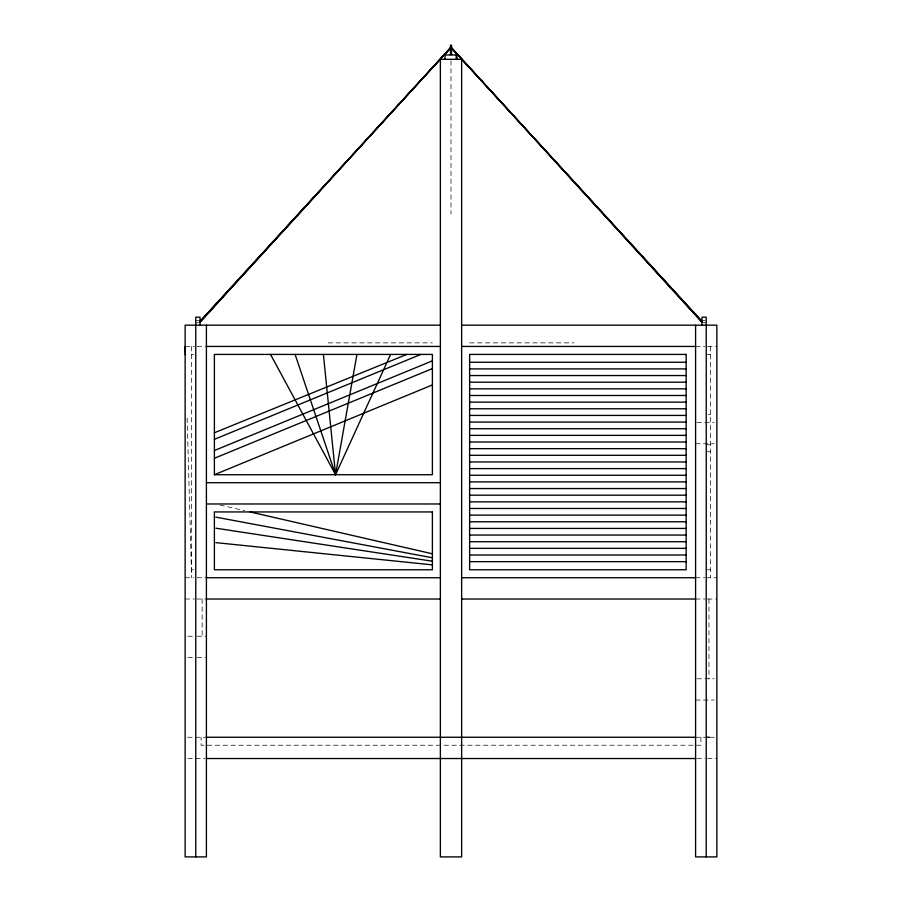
<?xml version="1.0" encoding="UTF-8"?>
<svg xmlns="http://www.w3.org/2000/svg" width="902" height="902" viewBox="0 0 902 902"><rect width="100%" height="100%" fill="white"/><g stroke="black" fill="none" stroke-linecap="round" stroke-linejoin="round"><path stroke-width="0.68" stroke-dasharray="4.51 3.38" d="M195.768 320.605L198.959 320.605M703.041 320.605L705.161 320.605M195.768 322.736L198.959 322.736M703.041 322.736L706.232 322.736M328.102 342.873L432.385 342.873M469.615 342.873L573.897 342.873M185.135 346.447L194.437 346.447M197.098 346.447L206.411 346.447M695.589 346.447L704.902 346.447M707.563 346.447L716.864 346.447M191.517 354.418L193.648 354.418M706.232 354.418L710.483 354.418M708.352 414.503L710.483 414.503M696.919 422.486L714.204 422.486M695.589 443.75L714.204 443.75M706.232 444.81L710.483 444.81M706.232 451.722L710.483 451.722M191.517 569.771L193.648 569.771M706.232 569.771L710.483 569.771M185.135 577.742L193.648 577.742M197.098 577.742L206.411 577.742M695.589 577.742L704.902 577.742M706.232 577.742L716.864 577.742M185.135 599.018L194.437 599.018M196.839 599.018L206.411 599.018M695.589 599.018L705.161 599.018M707.563 599.018L716.864 599.018M187.796 636.237L194.437 636.237M197.098 636.237L206.411 636.237M187.796 657.502L194.437 657.502M197.098 657.502L206.411 657.502M696.919 678.778L714.204 678.778M695.589 700.042L714.204 700.042M187.582 737.261L206.411 737.261M695.589 737.261L704.902 737.261M710.212 737.261L714.418 737.261M187.796 758.526L205.081 758.526M696.919 758.526L704.902 758.526M707.563 758.526L716.864 758.526M219.953 505.019L244.622 510.69M187.142 418.066L191.517 573.943M710.483 346.447L710.483 577.742M708.972 599.018L708.972 678.778M700.91 737.261L700.91 745.232L201.09 745.232L201.09 737.261M451 60.671L451 214.146M202.149 599.018L202.149 636.237M191.517 346.447L191.517 577.742"/><path stroke-width="1.35" d="M270.521 354.418L335.567 474.723L356.944 354.418M295.112 354.418L335.567 474.723L390.611 354.418M200.03 321.687L450.481 47.93L200.03 322.307M200.03 321.788L450.481 47.93L200.03 321.281M214.383 439.342L420.828 354.418M214.383 450.538L432.385 360.856M214.383 458.272L432.385 368.602M214.383 474.723L432.385 474.723L432.385 354.418L214.383 354.418L214.383 474.723L432.385 384.94M214.383 432.768L406.757 354.418M440.368 325.171L185.135 325.171L185.135 856.9L206.411 856.9L206.411 325.171M461.632 325.171L716.864 325.171L716.864 856.9L695.589 856.9L695.589 325.171M206.411 346.447L440.368 346.447M461.632 346.447L695.589 346.447M469.615 362.254L686.151 362.254M469.615 368.907L686.151 368.907M469.615 375.548L686.151 375.548M469.615 382.2L686.151 382.2M469.615 388.841L686.151 388.841M469.615 395.493L686.151 395.493M469.615 402.134L686.151 402.134M469.615 408.786L686.151 408.786M469.615 415.427L686.151 415.427M469.615 422.08L686.151 422.08M469.615 428.721L686.151 428.721M469.615 435.373L686.151 435.373M469.615 442.014L686.151 442.014M469.615 448.666L686.151 448.666M469.615 455.307L686.151 455.307M469.615 461.959L686.151 461.959M469.615 468.6L686.151 468.6M469.615 475.253L686.151 475.253M469.615 481.893L686.151 481.893M206.411 482.694L440.368 482.694M469.615 488.546L686.151 488.546M469.615 495.187L686.151 495.187M469.615 501.839L686.151 501.839M206.411 503.97L440.368 503.97M469.615 508.48L686.151 508.48M469.615 515.132L686.151 515.132M469.615 521.773L686.151 521.773M469.615 528.425L686.151 528.425M469.615 535.066L686.151 535.066M469.615 541.719L686.151 541.719M469.615 548.36L686.151 548.36M469.615 555.012L686.151 555.012M469.615 561.653L686.151 561.653M206.411 577.742L440.368 577.742M461.632 577.742L695.589 577.742M206.411 599.018L440.368 599.018M461.632 599.018L695.589 599.018M206.411 737.261L695.589 737.261M706.232 737.261L709.524 737.261M206.411 758.526L695.589 758.526M215.849 542.632L432.385 564.855M215.849 528.2L432.385 561.213M215.849 517.128L432.385 557.774M250.113 511.941L432.385 553.805M701.97 321.281L451.519 47.93L701.97 322.307M701.97 321.687L451.519 47.93L701.97 321.788M323.39 354.418L335.567 474.723M185.135 346.447L185.372 354.869M706.232 856.9L706.232 317.2L701.97 317.2L701.97 325.171M456.964 59.318L456.964 54.977L445.036 54.977L445.036 59.318M456.22 54.977L456.22 59.318M451.519 45.1L451.519 54.639M450.481 45.1L450.481 54.639M200.03 325.171L200.03 317.2L195.768 317.2L195.768 856.9M461.632 59.318L440.368 59.318L440.368 856.9L461.632 856.9L461.632 59.318M686.151 354.418L469.615 354.418L469.615 569.771L686.151 569.771L686.151 354.418M432.385 511.941L214.383 511.941L214.383 569.771L432.385 569.771L432.385 511.941"/></g></svg>
